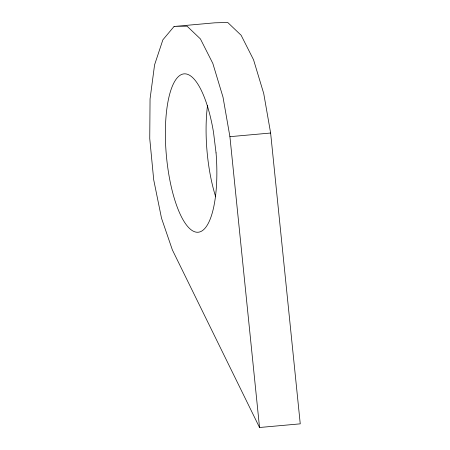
<?xml version="1.0" encoding="UTF-8"?>
<svg xmlns="http://www.w3.org/2000/svg" width="450" height="450" viewBox="0 0 450 450"><rect width="100%" height="100%" fill="white"/><g stroke="black" fill="none" stroke-linecap="round" stroke-linejoin="round"><path stroke-width="0.67" d="M174.077 26.466L162.877 39.819L154.581 64.834L150.053 98.938L149.749 138.617L153.703 179.786L161.516 218.205L172.373 249.924L259.537 427.5L300.251 423.844L270.63 133.026L263.728 93.521L253.547 59.771L241.127 35.258L227.751 22.5L214.791 22.815L174.077 26.466L187.037 26.156L200.413 38.914L212.833 63.428L223.014 97.172L229.916 136.676L259.537 427.5M229.916 136.676L270.63 133.026M215.674 196.819A79.504 24.857 84.9 0 1 207.506 105.609M216.051 152.893L213.525 132.401A79.504 24.857 84.9 0 0 170.134 92.537A79.504 24.857 84.9 0 0 186.446 224.966A79.504 24.857 84.9 0 0 216.051 152.893"/></g></svg>
